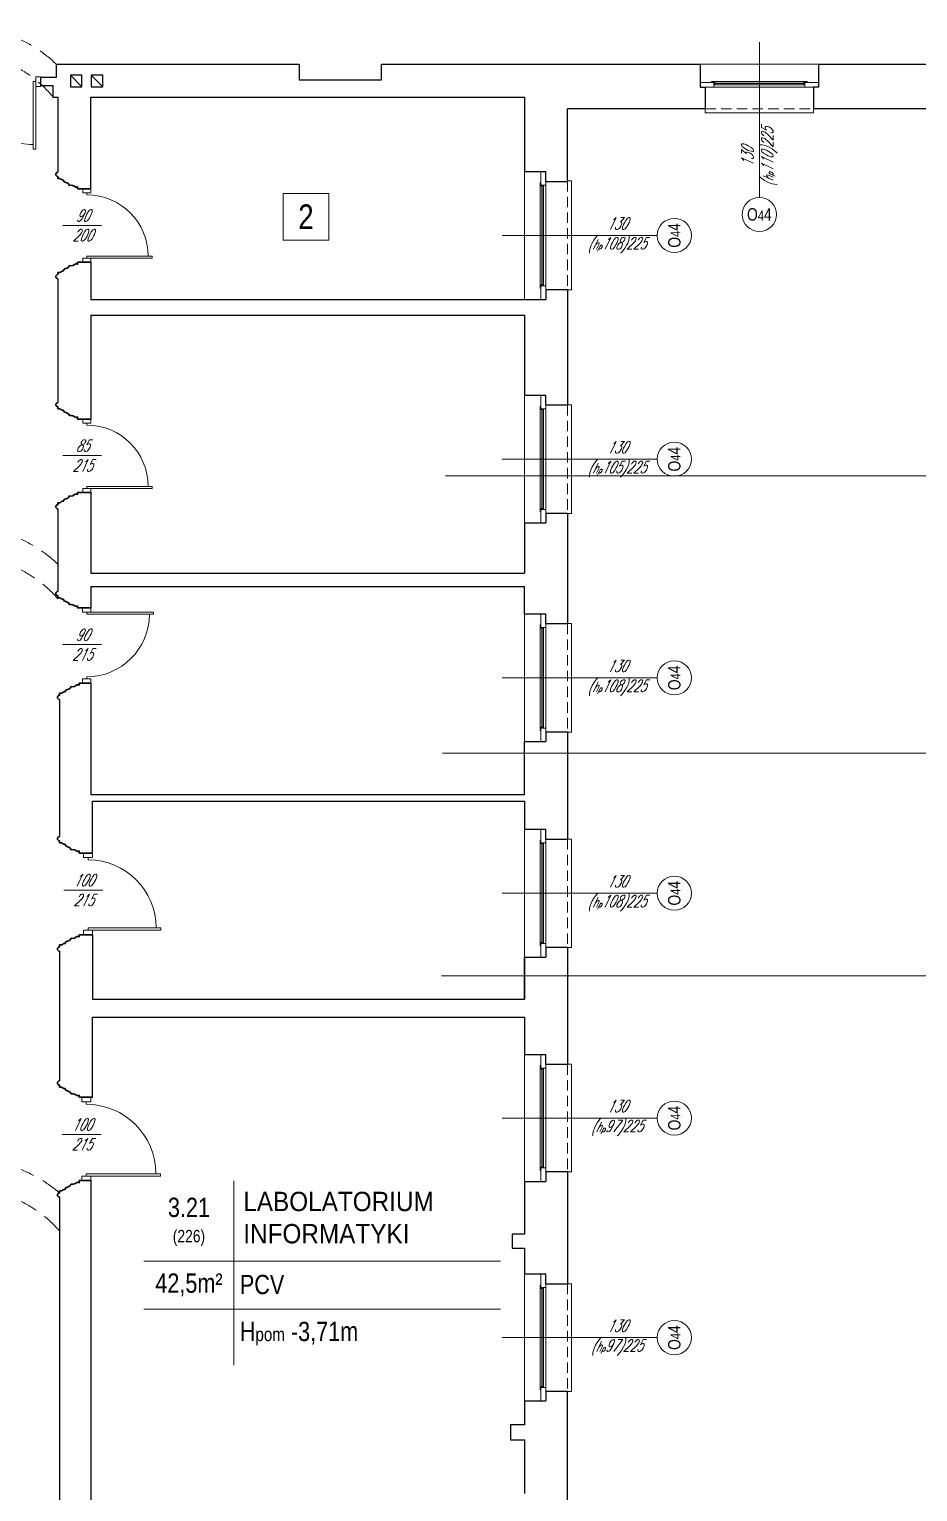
# Model space of a CAD drawing. Header units: millimetres. Extents: x -18485 to 40303, y -22087 to 35064.
# Drawn here: x 9133 to 10209, y -1603 to 169 of the extents above; entities that cross this region are included whole.
import ezdxf

# ---------------------------------------------------------------- set-up
doc = ezdxf.new("R2010")
doc.units = ezdxf.units.MM
doc.linetypes.add('DASHED', pattern=[19.05, 12.7, -6.35])
doc.layers.get('0').update_dxf_attribs({"lineweight": 25})
for name, color, linetype, lineweight in [('01_ściany', 2, 'Continuous', 25), ('03-01_okna', 5, 'Continuous', 15), ('03_drzwi', 1, 'Continuous', 0), ('04-1_widok', 251, 'Continuous', 5), ('04-2_nad', 251, 'DASHED', 5), ('05-03_opis', 10, 'Continuous', 5), ('21 piętro II - ściany', 2, 'Continuous', 30), ('31 piętro III - ściany', 2, 'Continuous', 35)]:
    doc.layers.add(name, color=color, linetype=linetype, lineweight=lineweight)
doc.styles.add('ariel', font='arial.ttf', dxfattribs={"width": 0.8})
doc.styles.add('ariel_wym', font='simplex.shx', dxfattribs={"width": 0.65, "oblique": 25})

# ---------------------------------------------------------------- blocks, each defined once
blk = doc.blocks.new('*U1445')
blk.add_line((0, 0.375), (0, 0.4))
at = {"ltscale": 0.8}
blk.add_lwpolyline([(-0.05, 0.4), (-0.05, 0.45), (0.05, 0.45), (0.05, 0.4)], close=True, dxfattribs=at)
blk.add_lwpolyline([(0, -0.4), (0, -0.375), (-0.8, -0.375), (-0.8, -0.4), (-0.05, -0.4), (0.05, -0.4), (0.05, -0.45), (-0.05, -0.45), (-0.05, -0.4)])
blk.add_arc((0, -0.375), 0.75, 90, 180)
blk = doc.blocks.new('*U1446')
for p, q in [((0, -0.025), (0, 0.025)), ((0, -0.675), (0, -0.7))]:
    blk.add_line(p, q)
for points in [[(0, 0.7), (0, 0.675), (0.7, 0.675), (0.7, 0.7), (0.05, 0.7), (-0.05, 0.7), (-0.05, 0.75), (0.05, 0.75), (0.05, 0.7)], [(0, -0.7), (0, -0.675), (0.7, -0.675), (0.7, -0.7), (0.05, -0.7), (-0.05, -0.7), (-0.05, -0.75), (0.05, -0.75), (0.05, -0.7)]]:
    blk.add_lwpolyline(points)
for centre, start, end in [((0, 0.675), 270, 0), ((0, -0.675), 0, 90)]:
    blk.add_arc(centre, 0.65, start, end)

msp = doc.modelspace()

# ---------------------------------------------------------------- linework, layer by layer
at = {"layer": '01_ściany'}
for points in [[(9196.7, 113.3), (9182.7, 113.3), (9182.7, 99.3), (9196.7, 99.3)], [(9222, 113.3), (9208, 113.3), (9208, 99.3), (9222, 99.3)]]:
    msp.add_lwpolyline(points, close=True, dxfattribs=at)
at = {"layer": '03-01_okna', "linetype": 'Continuous', "lineweight": 0}
for p, q in [((9962.1, 101.6), (10072.1, 101.6)), ((10072.1, 98.6), (9962.1, 98.6)), ((9963.1, 105.6), (9963.1, 101.6)), ((9963.1, 103.6), (10071.1, 103.6)), ((9963.1, 103.1), (10071.1, 103.1)), ((10071.1, 105.6), (10071.1, 101.6)), ((9951.6, 72.6), (9951.6, 67.6)), ((10082.6, 72.6), (10082.6, 67.6)), ((9951.6, 67.6), (10082.6, 67.6)), ((9784.6, -14.9), (9789.6, -14.9)), ((9789.6, -14.9), (9789.6, -146.9)), ((9751.6, -20.9), (9755.6, -20.9)), ((9753.6, -20.9), (9753.6, -140.9)), ((9754.1, -20.9), (9754.1, -140.9)), ((9755.6, -19.9), (9755.6, -141.9)), ((9758.6, -141.9), (9758.6, -19.9)), ((9751.6, -140.9), (9755.6, -140.9)), ((9784.6, -146.9), (9789.6, -146.9)), ((9751.6, -291.9), (9755.6, -291.9)), ((9753.6, -291.9), (9753.6, -411.9)), ((9754.1, -291.9), (9754.1, -411.9)), ((9755.6, -290.9), (9755.6, -412.9)), ((9758.6, -412.9), (9758.6, -290.9)), ((9784.6, -286.4), (9789.6, -286.4)), ((9789.6, -286.4), (9789.6, -417.9)), ((9751.6, -411.9), (9755.6, -411.9)), ((9784.6, -417.9), (9789.6, -417.9)), ((9751.6, -556.9), (9755.6, -556.9)), ((9753.6, -556.9), (9753.6, -676.9)), ((9754.1, -556.9), (9754.1, -676.9)), ((9755.6, -555.9), (9755.6, -677.9)), ((9758.6, -677.9), (9758.6, -555.9)), ((9784.6, -551.4), (9789.6, -551.4)), ((9789.6, -551.4), (9789.6, -682.9)), ((9751.6, -676.9), (9755.6, -676.9)), ((9784.6, -682.9), (9789.6, -682.9)), ((9784.6, -812.4), (9789.6, -812.4)), ((9789.6, -812.4), (9789.6, -943.9)), ((9751.6, -817.9), (9755.6, -817.9)), ((9753.6, -817.9), (9753.6, -937.9)), ((9754.1, -817.9), (9754.1, -937.9)), ((9755.6, -816.9), (9755.6, -938.9)), ((9758.6, -938.9), (9758.6, -816.9)), ((9751.6, -937.9), (9755.6, -937.9)), ((9784.6, -943.9), (9789.6, -943.9)), ((9751.6, -1090.9), (9755.6, -1090.9)), ((9753.6, -1090.9), (9753.6, -1209.9)), ((9754.1, -1090.9), (9754.1, -1209.9)), ((9755.6, -1089.9), (9755.6, -1210.9)), ((9758.6, -1210.9), (9758.6, -1089.9)), ((9784.6, -1085.4), (9789.6, -1085.4)), ((9789.6, -1085.4), (9789.6, -1215.9)), ((9751.6, -1209.9), (9755.6, -1209.9)), ((9784.6, -1215.9), (9789.6, -1215.9)), ((9751.6, -1356.9), (9755.6, -1356.9)), ((9753.6, -1356.9), (9753.6, -1475.9)), ((9754.1, -1356.9), (9754.1, -1475.9)), ((9755.6, -1355.9), (9755.6, -1476.9)), ((9758.6, -1476.9), (9758.6, -1355.9)), ((9784.6, -1351.4), (9789.6, -1351.4)), ((9789.6, -1351.4), (9789.6, -1481.9)), ((9751.6, -1475.9), (9755.6, -1475.9)), ((9784.6, -1481.9), (9789.6, -1481.9))]:
    msp.add_line(p, q, dxfattribs=at)
at = {"layer": '03-01_okna', "linetype": 'DASHED'}
for p, q in [((9951.6, 72.6), (10082.6, 72.6)), ((9784.6, -14.9), (9784.6, -146.9)), ((9784.6, -286.4), (9784.6, -417.9)), ((9784.6, -551.4), (9784.6, -682.9)), ((9784.6, -812.4), (9784.6, -943.9)), ((9784.6, -1085.4), (9784.6, -1215.9)), ((9784.6, -1351.4), (9784.6, -1481.9))]:
    msp.add_line(p, q, dxfattribs=at)
at = {"layer": '03-01_okna', "linetype": 'Continuous', "lineweight": 0}
for points in [[(9962.1, 104.6), (9945.6, 104.6), (9945.6, 98.6), (9962.1, 98.6)], [(10088.6, 104.6), (10072.1, 104.6), (10072.1, 98.6), (10088.6, 98.6)], [(9752.6, -19.9), (9752.6, -3.4), (9758.6, -3.4), (9758.6, -19.9)], [(9752.6, -158.4), (9752.6, -141.9), (9758.6, -141.9), (9758.6, -158.4)], [(9752.6, -290.9), (9752.6, -274.4), (9758.6, -274.4), (9758.6, -290.9)], [(9752.6, -429.4), (9752.6, -412.9), (9758.6, -412.9), (9758.6, -429.4)], [(9752.6, -555.9), (9752.6, -539.4), (9758.6, -539.4), (9758.6, -555.9)], [(9752.6, -694.4), (9752.6, -677.9), (9758.6, -677.9), (9758.6, -694.4)], [(9752.6, -816.9), (9752.6, -800.4), (9758.6, -800.4), (9758.6, -816.9)], [(9752.6, -955.4), (9752.6, -938.9), (9758.6, -938.9), (9758.6, -955.4)], [(9752.6, -1089.9), (9752.6, -1073.4), (9758.6, -1073.4), (9758.6, -1089.9)], [(9752.6, -1227.4), (9752.6, -1210.9), (9758.6, -1210.9), (9758.6, -1227.4)], [(9752.6, -1355.9), (9752.6, -1339.4), (9758.6, -1339.4), (9758.6, -1355.9)], [(9752.6, -1493.4), (9752.6, -1476.9), (9758.6, -1476.9), (9758.6, -1493.4)]]:
    msp.add_lwpolyline(points, close=True, dxfattribs=at)
for points in [[(9959.1, 104.6), (9959.1, 105.6), (10075.1, 105.6), (10075.1, 104.6)], [(9752.6, -16.9), (9751.6, -16.9), (9751.6, -144.9), (9752.6, -144.9)], [(9752.6, -287.9), (9751.6, -287.9), (9751.6, -415.9), (9752.6, -415.9)], [(9752.6, -552.9), (9751.6, -552.9), (9751.6, -680.9), (9752.6, -680.9)], [(9752.6, -813.9), (9751.6, -813.9), (9751.6, -941.9), (9752.6, -941.9)], [(9752.6, -1086.9), (9751.6, -1086.9), (9751.6, -1213.9), (9752.6, -1213.9)], [(9752.6, -1352.9), (9751.6, -1352.9), (9751.6, -1479.9), (9752.6, -1479.9)]]:
    msp.add_lwpolyline(points, dxfattribs=at)
at = {"layer": '04-1_widok'}
for p, q in [((10088.6, 126.6), (9945.6, 126.6)), ((9732.6, -158.4), (9732.6, -3.4)), ((9732.6, -429.4), (9732.6, -274.4)), ((9732.6, -694.4), (9732.6, -539.4)), ((9732.6, -955.4), (9732.6, -800.4)), ((9732.6, -1227.4), (9732.6, -1073.4)), ((9732.6, -1493.4), (9732.6, -1339.4))]:
    msp.add_line(p, q, dxfattribs=at)
at = {"layer": '04-2_nad', "ltscale": 2}
for centre, radius, start, end in [((9061.6, 20), 148.9, 45.7091, 134.2909), ((9059.1, 6.5), 130.1, 37.9933, 142.0067), ((9059.6, -590.9), 155.2, 45.9067, 134.0933), ((9059.6, -613), 141.6, 40.3152, 139.6848), ((9060.6, -1367.9), 167, 49.2589, 130.7411), ((9060.6, -1381.2), 143.8, 40.7167, 139.2833)]:
    msp.add_arc(centre, radius, start, end, dxfattribs=at)
at = {"layer": '05-03_opis', "lineweight": 0}
for p, q in [((10017.1, 153.2), (10017.1, -34.8)), ((9220.6, -68.7), (9173.4, -68.7)), ((9705.5, -80.9), (9893.5, -80.9)), ((9220.6, -347.7), (9173.4, -347.7)), ((9705.5, -352.1), (9893.5, -352.1)), ((9220.5, -576.8), (9173.3, -576.8)), ((9705.5, -617.1), (9893.5, -617.1)), ((9222.1, -874.3), (9174.9, -874.3)), ((9705.5, -878.1), (9893.5, -878.1)), ((9705.5, -1150.6), (9893.5, -1150.6)), ((9220, -1170.4), (9172.8, -1170.4)), ((9705.5, -1416.6), (9893.5, -1416.6))]:
    msp.add_line(p, q, dxfattribs=at)
at = {"layer": '05-03_opis'}
for p, q in [((9636.8, -372.2), (10674.9, -372.2)), ((9633.4, -708.3), (10671.5, -708.3)), ((9632, -978), (10670.1, -978)), ((9380.7, -1226.7), (9380.7, -1450.1)), ((9271.8, -1323.8), (9703.5, -1323.8)), ((9271.8, -1382.1), (9703.7, -1382.1))]:
    msp.add_line(p, q, dxfattribs=at)
msp.add_lwpolyline([(9440.3, -30), (9495.7, -30), (9495.7, -86.5), (9440.3, -86.5)], close=True, dxfattribs=at)
at = {"layer": '05-03_opis', "lineweight": 0}
for centre in [(10017.1, -55.5), (9914.2, -80.9), (9914.2, -352.1), (9914.2, -617.1), (9914.2, -878.1), (9914.2, -1150.6), (9914.2, -1416.6)]:
    msp.add_circle(centre, 20.7, dxfattribs=at)
at = {"layer": '21 piętro II - ściany'}
for p, q in [((9165.6, 126.6), (9459.6, 126.6)), ((9165.6, 126.6), (9165.6, 110.6)), ((9459.6, 126.6), (9459.6, 107.6)), ((9559.6, 126.6), (9945.6, 126.6)), ((9559.6, 107.6), (9559.6, 126.6)), ((9945.6, 126.6), (9945.6, 98.6)), ((10088.6, 126.6), (10461.6, 126.6)), ((10088.6, 126.6), (10088.6, 98.6)), ((9165.6, 110.6), (9146.6, 110.6)), ((9146.6, 110.6), (9146.6, 100.6)), ((9459.6, 107.6), (9559.6, 107.6)), ((9146.6, 100.6), (9161.6, 100.6)), ((9161.6, 100.6), (9161.6, 86.6)), ((9945.6, 98.6), (9951.6, 98.6)), ((9951.6, 98.6), (9951.6, 72.6)), ((10088.6, 98.6), (10082.6, 98.6)), ((10082.6, 98.6), (10082.6, 72.6)), ((9161.6, 86.6), (9167.6, 86.6)), ((9167.6, 86.6), (9167.6, -4.4)), ((9207.6, -24.4), (9207.6, 86.6)), ((9207.6, 86.6), (9732.6, 86.6)), ((9732.6, 86.6), (9732.6, -3.4)), ((9951.6, 72.6), (9784.6, 72.6)), ((9784.6, -15.4), (9784.6, 72.6)), ((10467.6, 72.6), (10082.6, 72.6)), ((9732.6, -3.4), (9758.6, -3.4)), ((9758.6, -15.4), (9758.6, -3.4)), ((9758.6, -15.4), (9784.6, -15.4)), ((9207.6, -113.4), (9207.6, -158.4)), ((9167.6, -133.4), (9167.6, -283.4)), ((9207.6, -158.4), (9732.6, -158.4)), ((9732.6, -158.4), (9758.6, -158.4)), ((9758.6, -146.4), (9784.6, -146.4)), ((9758.6, -146.4), (9758.6, -158.4)), ((9784.6, -146.4), (9784.6, -286.4)), ((9207.6, -177.4), (9207.6, -303.4)), ((9207.6, -177.4), (9732.6, -177.4)), ((9732.6, -177.4), (9732.6, -274.4)), ((9732.6, -274.4), (9758.6, -274.4)), ((9758.6, -286.4), (9758.6, -274.4)), ((9758.6, -286.4), (9784.6, -286.4)), ((9207.6, -392.4), (9207.6, -490.4)), ((9207.6, -392.4), (9207.6, -490.4)), ((9167.6, -412.4), (9167.6, -512.4)), ((9758.6, -417.4), (9784.6, -417.4)), ((9758.6, -417.4), (9758.6, -429.4)), ((9784.6, -417.4), (9784.6, -551.4)), ((9732.6, -429.4), (9732.6, -490.4)), ((9732.6, -429.4), (9758.6, -429.4)), ((9207.6, -490.4), (9732.6, -490.4)), ((9207.6, -506.4), (9207.6, -532.4)), ((9207.6, -506.4), (9732.6, -506.4)), ((9732.6, -539.4), (9732.6, -506.4)), ((9732.6, -539.4), (9758.6, -539.4)), ((9758.6, -551.4), (9758.6, -539.4)), ((9758.6, -551.4), (9784.6, -551.4)), ((9207.6, -623.4), (9207.6, -758.4)), ((9207.6, -623.4), (9207.6, -758.4)), ((9169.6, -643.4), (9169.6, -809.4)), ((9758.6, -682.4), (9784.6, -682.4)), ((9758.6, -682.4), (9758.6, -694.4)), ((9784.6, -682.4), (9784.6, -812.4)), ((9732.6, -758.4), (9732.6, -694.4)), ((9732.6, -694.4), (9758.6, -694.4)), ((9207.6, -758.4), (9732.6, -758.4)), ((9209.6, -829.4), (9209.6, -766.4)), ((9209.6, -766.4), (9732.6, -766.4)), ((9732.6, -766.4), (9732.6, -800.4)), ((9732.6, -766.4), (9732.6, -800.4)), ((9732.6, -800.4), (9758.6, -800.4)), ((9758.6, -812.4), (9758.6, -800.4)), ((9758.6, -812.4), (9784.6, -812.4)), ((9209.6, -928.4), (9209.6, -1006.4)), ((9169.6, -948.4), (9169.6, -1105.4)), ((9732.6, -955.4), (9758.6, -955.4)), ((9732.6, -1006.4), (9732.6, -955.4)), ((9732.6, -955.4), (9732.6, -1006.4)), ((9758.6, -943.4), (9784.6, -943.4)), ((9758.6, -943.4), (9758.6, -955.4)), ((9784.6, -943.4), (9784.6, -1085.4)), ((9209.6, -1006.4), (9732.6, -1006.4)), ((9209.6, -1125.4), (9209.6, -1028.4)), ((9209.6, -1028.4), (9732.6, -1028.4)), ((9732.6, -1028.4), (9732.6, -1073.4)), ((9732.6, -1073.4), (9758.6, -1073.4)), ((9758.6, -1085.4), (9758.6, -1073.4)), ((9758.6, -1085.4), (9784.6, -1085.4)), ((9758.6, -1215.4), (9784.6, -1215.4)), ((9758.6, -1215.4), (9758.6, -1227.4)), ((9784.6, -1215.4), (9784.6, -1351.4)), ((9207.6, -1226.4), (9207.6, -1781.4)), ((9732.6, -1227.4), (9732.6, -1291.4)), ((9732.6, -1227.4), (9758.6, -1227.4)), ((9169.6, -1246.4), (9169.6, -1852.1)), ((9732.6, -1291.4), (9717.6, -1291.4)), ((9717.6, -1291.4), (9717.6, -1308.4)), ((9717.6, -1308.4), (9732.6, -1308.4)), ((9732.6, -1308.4), (9732.6, -1339.4)), ((9732.6, -1339.4), (9758.6, -1339.4)), ((9758.6, -1351.4), (9758.6, -1339.4)), ((9758.6, -1351.4), (9784.6, -1351.4)), ((9758.6, -1481.4), (9784.6, -1481.4)), ((9758.6, -1481.4), (9758.6, -1493.4)), ((9784.6, -1617.4), (9784.6, -1481.4)), ((9732.6, -1493.4), (9732.6, -1522.4)), ((9732.6, -1493.4), (9758.6, -1493.4)), ((9732.6, -1522.4), (9715.6, -1522.4)), ((9715.6, -1522.4), (9715.6, -1540.4)), ((9715.6, -1540.4), (9732.6, -1540.4)), ((9732.6, -1540.4), (9732.6, -1605.4))]:
    msp.add_line(p, q, dxfattribs=at)
at = {"layer": '31 piętro III - ściany'}
for p, q in [((9182.7, 113.3), (9196.7, 99.3)), ((9208, 113.3), (9222, 99.3))]:
    msp.add_line(p, q, dxfattribs=at)
for points in [[(9207.6, -24.4), (9191.5, -24.4), (9191.5, -22), (9190.1, -22.3), (9189.2, -22.4), (9188.5, -22.2), (9187.3, -21.4), (9185.8, -20.4), (9183.9, -20), (9181.7, -20.3), (9180.4, -18.3), (9179, -17.2), (9177.2, -16.7), (9175.9, -16.2), (9175.2, -15.8), (9174.7, -15), (9174.1, -13.8, -0.223712), (9170.2, -12), (9167.6, -12), (9167.6, -9.6, -1), (9167.6, -4.4)], [(9207.6, -113.4), (9191.5, -113.4), (9191.5, -115.8), (9190.1, -115.5), (9189.2, -115.4), (9188.5, -115.6), (9187.3, -116.4), (9185.8, -117.4), (9183.9, -117.8), (9181.7, -117.5), (9180.4, -119.4), (9179, -120.6), (9177.2, -121.1), (9175.9, -121.6), (9175.2, -122), (9174.7, -122.7), (9174.1, -124, 0.223712), (9170.2, -125.8), (9167.6, -125.8), (9167.6, -128.2, 1), (9167.6, -133.4)], [(9207.6, -303.4), (9191.5, -303.4), (9191.5, -301), (9190.1, -301.3), (9189.2, -301.4), (9188.5, -301.2), (9187.3, -300.4), (9185.8, -299.4), (9183.9, -299), (9181.7, -299.3), (9180.4, -297.3), (9179, -296.2), (9177.2, -295.7), (9175.9, -295.2), (9175.2, -294.8), (9174.7, -294), (9174.1, -292.8, -0.223712), (9170.2, -291), (9167.6, -291), (9167.6, -288.6, -1), (9167.6, -283.4)], [(9207.6, -392.4), (9191.5, -392.4), (9191.5, -394.8), (9190.1, -394.5), (9189.2, -394.4), (9188.5, -394.6), (9187.3, -395.4), (9185.8, -396.4), (9183.9, -396.8), (9181.7, -396.5), (9180.4, -398.4), (9179, -399.6), (9177.2, -400.1), (9175.9, -400.6), (9175.2, -401), (9174.7, -401.7), (9174.1, -403, 0.223712), (9170.2, -404.8), (9167.6, -404.8), (9167.6, -407.2, 1), (9167.6, -412.4)], [(9207.6, -532.4), (9191.5, -532.4), (9191.5, -530), (9190.1, -530.3), (9189.2, -530.4), (9188.5, -530.2), (9187.3, -529.4), (9185.8, -528.4), (9183.9, -528), (9181.7, -528.3), (9180.4, -526.3), (9179, -525.2), (9177.2, -524.7), (9175.9, -524.2), (9175.2, -523.8), (9174.7, -523), (9174.1, -521.8, -0.223712), (9170.2, -520), (9167.6, -520), (9167.6, -517.6, -1), (9167.6, -512.4)], [(9207.6, -623.4), (9193.5, -623.4), (9193.5, -625.8), (9192.1, -625.5), (9191.2, -625.4), (9190.5, -625.6), (9189.3, -626.4), (9187.8, -627.4), (9185.9, -627.8), (9183.7, -627.5), (9182.4, -629.4), (9181, -630.6), (9179.2, -631.1), (9177.9, -631.6), (9177.2, -632), (9176.7, -632.7), (9176.1, -634, 0.223712), (9172.2, -635.8), (9169.6, -635.8), (9169.6, -638.2, 1), (9169.6, -643.4)], [(9209.6, -829.4), (9193.5, -829.4), (9193.5, -827), (9192.1, -827.3), (9191.2, -827.4), (9190.5, -827.2), (9189.3, -826.4), (9187.8, -825.4), (9185.9, -825), (9183.7, -825.3), (9182.4, -823.3), (9181, -822.2), (9179.2, -821.7), (9177.9, -821.2), (9177.2, -820.8), (9176.7, -820), (9176.1, -818.8, -0.223712), (9172.2, -817), (9169.6, -817), (9169.6, -814.6, -1), (9169.6, -809.4)], [(9209.6, -928.4), (9193.5, -928.4), (9193.5, -930.8), (9192.1, -930.5), (9191.2, -930.4), (9190.5, -930.6), (9189.3, -931.4), (9187.8, -932.4), (9185.9, -932.8), (9183.7, -932.5), (9182.4, -934.4), (9181, -935.6), (9179.2, -936.1), (9177.9, -936.6), (9177.2, -937), (9176.7, -937.7), (9176.1, -939, 0.223712), (9172.2, -940.8), (9169.6, -940.8), (9169.6, -943.2, 1), (9169.6, -948.4)], [(9209.6, -1125.4), (9193.5, -1125.4), (9193.5, -1123), (9192.1, -1123.3), (9191.2, -1123.4), (9190.5, -1123.2), (9189.3, -1122.4), (9187.8, -1121.4), (9185.9, -1121), (9183.7, -1121.3), (9182.4, -1119.3), (9181, -1118.2), (9179.2, -1117.7), (9177.9, -1117.2), (9177.2, -1116.8), (9176.7, -1116), (9176.1, -1114.8, -0.223712), (9172.2, -1113), (9169.6, -1113), (9169.6, -1110.6, -1), (9169.6, -1105.4)], [(9207.6, -1226.4), (9193.5, -1226.4), (9193.5, -1228.8), (9192.1, -1228.5), (9191.2, -1228.4), (9190.5, -1228.6), (9189.3, -1229.4), (9187.8, -1230.4), (9185.9, -1230.8), (9183.7, -1230.5), (9182.4, -1232.4), (9181, -1233.6), (9179.2, -1234.1), (9177.9, -1234.6), (9177.2, -1235), (9176.7, -1235.7), (9176.1, -1237, 0.223712), (9172.2, -1238.8), (9169.6, -1238.8), (9169.6, -1241.2, 1), (9169.6, -1246.4)]]:
    msp.add_lwpolyline(points, format="xyb", dxfattribs=at)

# ---------------------------------------------------------------- block references
at = {"layer": '03_drzwi'}
for name, p, xscale, yscale, zscale, rotation in [('*U1446', (9058.6, 105.6), 117.3333333333194, 117.3333333333194, 117.3333333333194, 270), ('*U1445', (9202.5, -577.9), 101.111111111084, 101.111111111084, 101.111111111084, 180)]:
    msp.add_blockref(name, p, dxfattribs=dict(at, xscale=xscale, yscale=yscale, zscale=zscale, rotation=rotation))
for p, xscale, yscale, zscale in [((9202.7, -68.9), -98.8888888888614, 98.8888888888614, 98.88888888886123), ((9202.7, -347.9), -98.8888888888614, 98.8888888888614, 98.88888888886214), ((9204.1, -878.9), -110.0000069211237, 110.0000069211237, 110.0000069211229), ((9202, -1175.9), -112.2222222221935, 112.2222222221935, 112.2222222221929)]:
    msp.add_blockref('*U1445', p, dxfattribs=dict(at, xscale=xscale, yscale=yscale, zscale=zscale))

# ---------------------------------------------------------------- texts
at = {"layer": '05-03_opis', "lineweight": 0, "attachment_point": 5, "rotation": 90}
for s, insert, char_height, width, style in [('130\\P({\\H0.8333x;h\\H0.6x;p}110)225', (10017.1, 14.1), 14.4, 62.661, 'ariel_wym'), ('O{\\H0.8x;4}4', (9914.2, -80.9), 15, 75.194, 'ariel'), ('O{\\H0.8x;4}4', (9914.2, -352.1), 15, 75.194, 'ariel'), ('O{\\H0.8x;4}4', (9914.2, -617.1), 15, 75.194, 'ariel'), ('O{\\H0.8x;4}4', (9914.2, -878.1), 15, 75.194, 'ariel'), ('O{\\H0.8x;4}4', (9914.2, -1150.6), 15, 75.194, 'ariel'), ('O{\\H0.8x;4}4', (9914.2, -1416.6), 15, 75.194, 'ariel')]:
    msp.add_mtext(s, dxfattribs=dict(at, insert=insert, char_height=char_height, width=width, style=style))
at = {"layer": '05-03_opis', "lineweight": 0, "attachment_point": 5}
for s, insert, char_height, width, style in [('90\\P200', (9197.2, -68.7), 14.4, 68.936, 'ariel_wym'), ('O{\\H0.8x;4}4', (10017.1, -55.5), 15, 75.194, 'ariel'), ('130\\P({\\H0.8333x;h\\H0.6x;p}108)225', (9844.6, -80.9), 14.4, 62.661, 'ariel_wym'), ('85\\P215', (9197.2, -347.7), 14.4, 68.936, 'ariel_wym'), ('130\\P({\\H0.8333x;h\\H0.6x;p}105)225', (9844.6, -352.1), 14.4, 62.661, 'ariel_wym'), ('90\\P215', (9197.1, -576.8), 14.4, 68.936, 'ariel_wym'), ('130\\P({\\H0.8333x;h\\H0.6x;p}108)225', (9844.6, -617.1), 14.4, 62.661, 'ariel_wym'), ('100\\P215', (9198.7, -874.3), 14.4, 68.936, 'ariel_wym'), ('130\\P({\\H0.8333x;h\\H0.6x;p}108)225', (9844.6, -878.1), 14.4, 62.661, 'ariel_wym'), ('130\\P({\\H0.8333x;h\\H0.6x;p}97)225', (9844.6, -1150.6), 14.4, 62.661, 'ariel_wym'), ('100\\P215', (9196.6, -1170.4), 14.4, 68.936, 'ariel_wym'), ('130\\P({\\H0.8333x;h\\H0.6x;p}97)225', (9844.6, -1416.6), 14.4, 62.661, 'ariel_wym')]:
    msp.add_mtext(s, dxfattribs=dict(at, insert=insert, char_height=char_height, width=width, style=style))
at = {"layer": '05-03_opis', "style": 'ariel'}
for s, insert, char_height, width, attachment_point in [('{\\fArial|b0|i0|c238|p34;2}', (9468, -58.3), 30, 55.359, 5), ('\\W0.9;{\\fArial|b0|i0|c238|p34;LABOLATORIUM \\PINFORMATYKI}', (9392.1, -1271.3), 23.423, 582.362, 4), ('{\\fArial|b0|i0|c238|p34;3.21\\P\\H0.6404x;(226)}', (9326.3, -1276.3), 23.423, 108.913, 5), ('{\\fArial|b0|i0|c238|p34;42,5m²}', (9326.3, -1352.7), 23.423, 108.913, 5), ('{\\fArial|b0|i0|c238|p34; PCV}', (9380.7, -1352.4), 23.423, 322.789, 4), ('{\\fArial|b0|i0|c238|p34; H\\H0.7x;pom\\H1.429x; -3,71m}', (9380.7, -1411.6), 23.423, 322.789, 4)]:
    msp.add_mtext(s, dxfattribs=dict(at, insert=insert, char_height=char_height, width=width, attachment_point=attachment_point))

doc.saveas('drawing.dxf')
